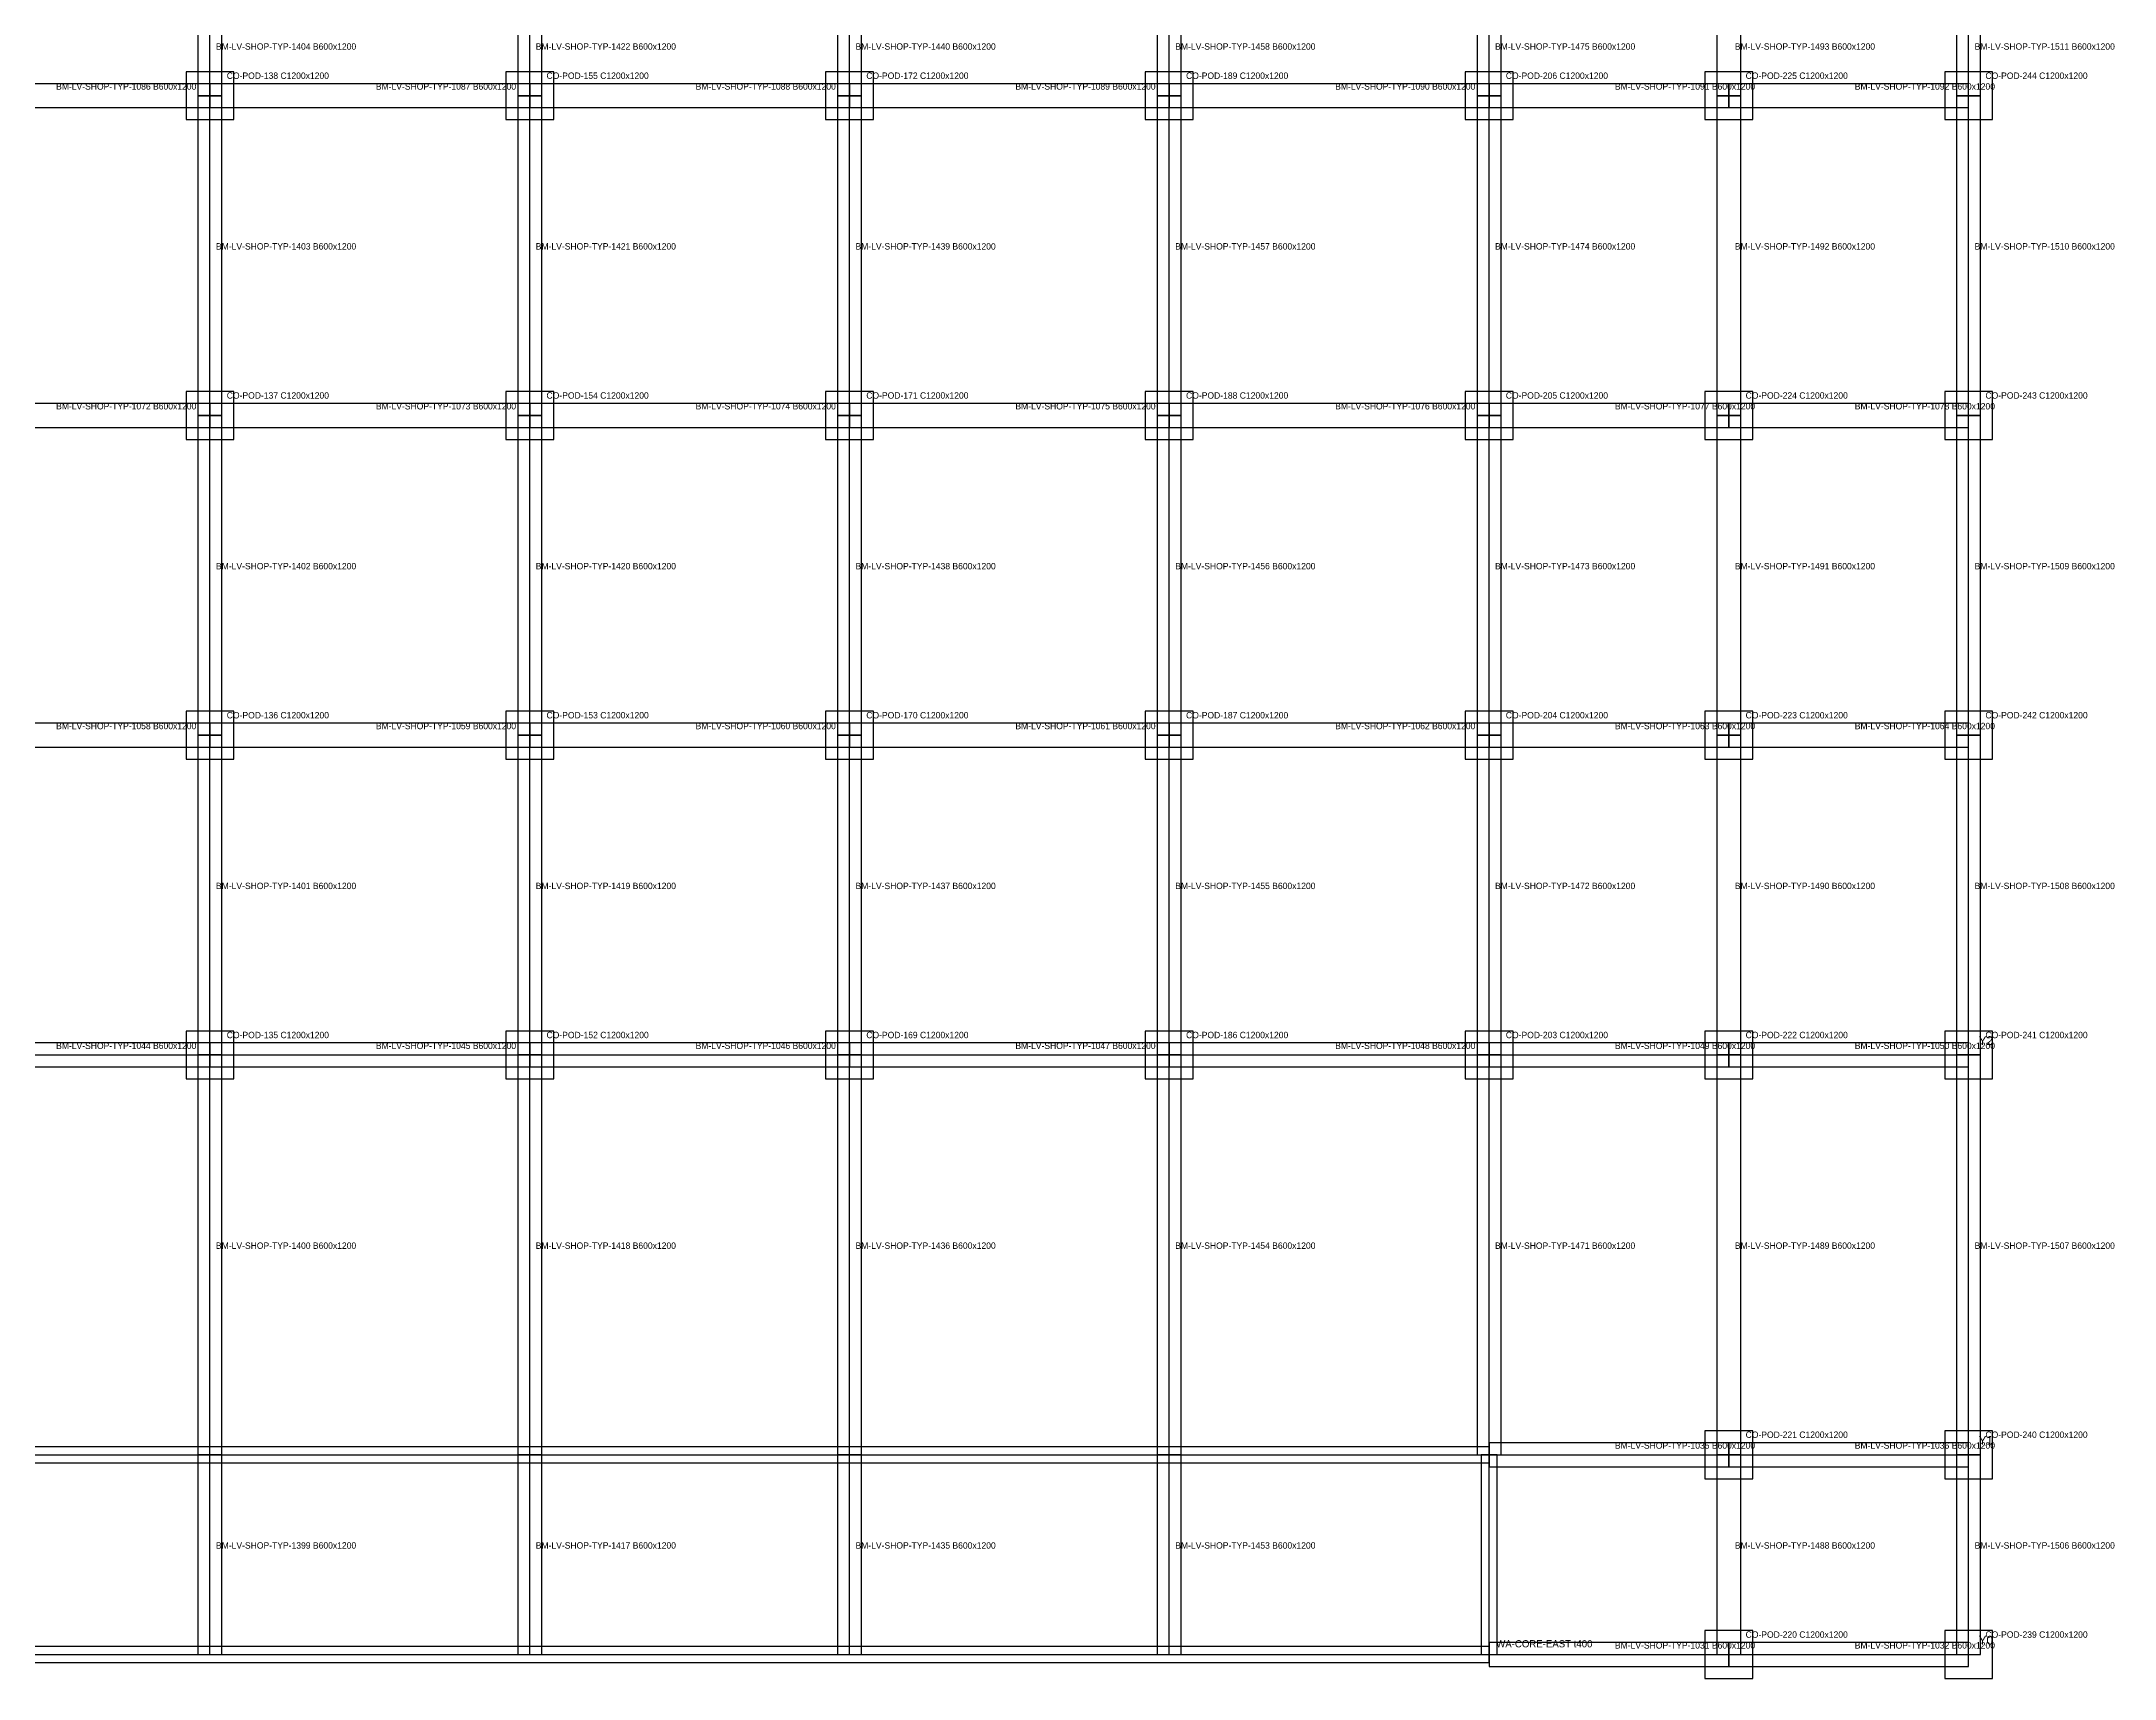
# Model space of a CAD drawing. Header units: millimetres. Extents: x -600 to 227101, y -254450 to 109948.
# Drawn here: x 55784 to 107650, y -127600 to -86644 of the extents above; entities that cross this region are included whole.
import ezdxf

# ---------------------------------------------------------------- set-up
doc = ezdxf.new("R2010")
doc.units = ezdxf.units.MM
for name, color, linetype in [('LV-SHOP-TYP_BEAM', 5, 'Continuous'), ('LV-SHOP-TYP_COLUMN', 1, 'Continuous'), ('LV-SHOP-TYP_GRID', 8, 'Continuous'), ('LV-SHOP-TYP_SLAB', 7, 'Continuous'), ('LV-SHOP-TYP_WALL', 3, 'Continuous'), ('TEXT', 7, 'Continuous')]:
    doc.layers.add(name, color=color, linetype=linetype)

msp = doc.modelspace()

# ---------------------------------------------------------------- linework, layer by layer
at = {"layer": 'LV-SHOP-TYP_BEAM'}
for points in [[(59700, -88000), (60300, -88000), (60300, -86000), (59700, -86000), (59700, -88000)], [(67700, -88000), (68300, -88000), (68300, -86000), (67700, -86000), (67700, -88000)], [(75700, -88000), (76300, -88000), (76300, -86000), (75700, -86000), (75700, -88000)], [(83700, -88000), (84300, -88000), (84300, -86000), (83700, -86000), (83700, -88000)], [(91700, -88000), (92300, -88000), (92300, -86000), (91700, -86000), (91700, -88000)], [(97700, -88000), (98300, -88000), (98300, -86000), (97700, -86000), (97700, -88000)], [(103700, -88000), (104300, -88000), (104300, -86000), (103700, -86000), (103700, -88000)], [(52000, -87700), (52000, -88300), (60000, -88300), (60000, -87700), (52000, -87700)], [(59700, -96000), (60300, -96000), (60300, -88000), (59700, -88000), (59700, -96000)], [(60000, -87700), (60000, -88300), (68000, -88300), (68000, -87700), (60000, -87700)], [(67700, -96000), (68300, -96000), (68300, -88000), (67700, -88000), (67700, -96000)], [(68000, -87700), (68000, -88300), (76000, -88300), (76000, -87700), (68000, -87700)], [(75700, -96000), (76300, -96000), (76300, -88000), (75700, -88000), (75700, -96000)], [(76000, -87700), (76000, -88300), (84000, -88300), (84000, -87700), (76000, -87700)], [(83700, -96000), (84300, -96000), (84300, -88000), (83700, -88000), (83700, -96000)], [(84000, -87700), (84000, -88300), (92000, -88300), (92000, -87700), (84000, -87700)], [(91700, -96000), (92300, -96000), (92300, -88000), (91700, -88000), (91700, -96000)], [(92000, -87700), (92000, -88300), (98000, -88300), (98000, -87700), (92000, -87700)], [(97700, -96000), (98300, -96000), (98300, -88000), (97700, -88000), (97700, -96000)], [(98000, -87700), (98000, -88300), (104000, -88300), (104000, -87700), (98000, -87700)], [(103700, -96000), (104300, -96000), (104300, -88000), (103700, -88000), (103700, -96000)], [(52000, -95700), (52000, -96300), (60000, -96300), (60000, -95700), (52000, -95700)], [(60000, -95700), (60000, -96300), (68000, -96300), (68000, -95700), (60000, -95700)], [(68000, -95700), (68000, -96300), (76000, -96300), (76000, -95700), (68000, -95700)], [(76000, -95700), (76000, -96300), (84000, -96300), (84000, -95700), (76000, -95700)], [(84000, -95700), (84000, -96300), (92000, -96300), (92000, -95700), (84000, -95700)], [(92000, -95700), (92000, -96300), (98000, -96300), (98000, -95700), (92000, -95700)], [(98000, -95700), (98000, -96300), (104000, -96300), (104000, -95700), (98000, -95700)], [(59700, -104000), (60300, -104000), (60300, -96000), (59700, -96000), (59700, -104000)], [(67700, -104000), (68300, -104000), (68300, -96000), (67700, -96000), (67700, -104000)], [(75700, -104000), (76300, -104000), (76300, -96000), (75700, -96000), (75700, -104000)], [(83700, -104000), (84300, -104000), (84300, -96000), (83700, -96000), (83700, -104000)], [(91700, -104000), (92300, -104000), (92300, -96000), (91700, -96000), (91700, -104000)], [(97700, -104000), (98300, -104000), (98300, -96000), (97700, -96000), (97700, -104000)], [(103700, -104000), (104300, -104000), (104300, -96000), (103700, -96000), (103700, -104000)], [(52000, -103700), (52000, -104300), (60000, -104300), (60000, -103700), (52000, -103700)], [(60000, -103700), (60000, -104300), (68000, -104300), (68000, -103700), (60000, -103700)], [(68000, -103700), (68000, -104300), (76000, -104300), (76000, -103700), (68000, -103700)], [(76000, -103700), (76000, -104300), (84000, -104300), (84000, -103700), (76000, -103700)], [(84000, -103700), (84000, -104300), (92000, -104300), (92000, -103700), (84000, -103700)], [(92000, -103700), (92000, -104300), (98000, -104300), (98000, -103700), (92000, -103700)], [(98000, -103700), (98000, -104300), (104000, -104300), (104000, -103700), (98000, -103700)], [(59700, -112000), (60300, -112000), (60300, -104000), (59700, -104000), (59700, -112000)], [(67700, -112000), (68300, -112000), (68300, -104000), (67700, -104000), (67700, -112000)], [(75700, -112000), (76300, -112000), (76300, -104000), (75700, -104000), (75700, -112000)], [(83700, -112000), (84300, -112000), (84300, -104000), (83700, -104000), (83700, -112000)], [(91700, -112000), (92300, -112000), (92300, -104000), (91700, -104000), (91700, -112000)], [(97700, -112000), (98300, -112000), (98300, -104000), (97700, -104000), (97700, -112000)], [(103700, -112000), (104300, -112000), (104300, -104000), (103700, -104000), (103700, -112000)], [(52000, -111700), (52000, -112300), (60000, -112300), (60000, -111700), (52000, -111700)], [(59700, -122000), (60300, -122000), (60300, -112000), (59700, -112000), (59700, -122000)], [(60000, -111700), (60000, -112300), (68000, -112300), (68000, -111700), (60000, -111700)], [(67700, -122000), (68300, -122000), (68300, -112000), (67700, -112000), (67700, -122000)], [(68000, -111700), (68000, -112300), (76000, -112300), (76000, -111700), (68000, -111700)], [(75700, -122000), (76300, -122000), (76300, -112000), (75700, -112000), (75700, -122000)], [(76000, -111700), (76000, -112300), (84000, -112300), (84000, -111700), (76000, -111700)], [(83700, -122000), (84300, -122000), (84300, -112000), (83700, -112000), (83700, -122000)], [(84000, -111700), (84000, -112300), (92000, -112300), (92000, -111700), (84000, -111700)], [(91700, -122000), (92300, -122000), (92300, -112000), (91700, -112000), (91700, -122000)], [(92000, -111700), (92000, -112300), (98000, -112300), (98000, -111700), (92000, -111700)], [(97700, -122000), (98300, -122000), (98300, -112000), (97700, -112000), (97700, -122000)], [(98000, -111700), (98000, -112300), (104000, -112300), (104000, -111700), (98000, -111700)], [(103700, -122000), (104300, -122000), (104300, -112000), (103700, -112000), (103700, -122000)], [(92000, -121700), (92000, -122300), (98000, -122300), (98000, -121700), (92000, -121700)], [(98000, -121700), (98000, -122300), (104000, -122300), (104000, -121700), (98000, -121700)], [(59700, -127000), (60300, -127000), (60300, -122000), (59700, -122000), (59700, -127000)], [(67700, -127000), (68300, -127000), (68300, -122000), (67700, -122000), (67700, -127000)], [(75700, -127000), (76300, -127000), (76300, -122000), (75700, -122000), (75700, -127000)], [(83700, -127000), (84300, -127000), (84300, -122000), (83700, -122000), (83700, -127000)], [(97700, -127000), (98300, -127000), (98300, -122000), (97700, -122000), (97700, -127000)], [(103700, -127000), (104300, -127000), (104300, -122000), (103700, -122000), (103700, -127000)], [(92000, -126700), (92000, -127300), (98000, -127300), (98000, -126700), (92000, -126700)], [(98000, -126700), (98000, -127300), (104000, -127300), (104000, -126700), (98000, -126700)]]:
    msp.add_lwpolyline(points, close=True, dxfattribs=at)
at = {"layer": 'LV-SHOP-TYP_COLUMN'}
for points in [[(59400, -88600), (60600, -88600), (60600, -87400), (59400, -87400), (59400, -88600)], [(67400, -88600), (68600, -88600), (68600, -87400), (67400, -87400), (67400, -88600)], [(75400, -88600), (76600, -88600), (76600, -87400), (75400, -87400), (75400, -88600)], [(83400, -88600), (84600, -88600), (84600, -87400), (83400, -87400), (83400, -88600)], [(91400, -88600), (92600, -88600), (92600, -87400), (91400, -87400), (91400, -88600)], [(97400, -88600), (98600, -88600), (98600, -87400), (97400, -87400), (97400, -88600)], [(103400, -88600), (104600, -88600), (104600, -87400), (103400, -87400), (103400, -88600)], [(59400, -96600), (60600, -96600), (60600, -95400), (59400, -95400), (59400, -96600)], [(67400, -96600), (68600, -96600), (68600, -95400), (67400, -95400), (67400, -96600)], [(75400, -96600), (76600, -96600), (76600, -95400), (75400, -95400), (75400, -96600)], [(83400, -96600), (84600, -96600), (84600, -95400), (83400, -95400), (83400, -96600)], [(91400, -96600), (92600, -96600), (92600, -95400), (91400, -95400), (91400, -96600)], [(97400, -96600), (98600, -96600), (98600, -95400), (97400, -95400), (97400, -96600)], [(103400, -96600), (104600, -96600), (104600, -95400), (103400, -95400), (103400, -96600)], [(59400, -104600), (60600, -104600), (60600, -103400), (59400, -103400), (59400, -104600)], [(67400, -104600), (68600, -104600), (68600, -103400), (67400, -103400), (67400, -104600)], [(75400, -104600), (76600, -104600), (76600, -103400), (75400, -103400), (75400, -104600)], [(83400, -104600), (84600, -104600), (84600, -103400), (83400, -103400), (83400, -104600)], [(91400, -104600), (92600, -104600), (92600, -103400), (91400, -103400), (91400, -104600)], [(97400, -104600), (98600, -104600), (98600, -103400), (97400, -103400), (97400, -104600)], [(103400, -104600), (104600, -104600), (104600, -103400), (103400, -103400), (103400, -104600)], [(59400, -112600), (60600, -112600), (60600, -111400), (59400, -111400), (59400, -112600)], [(67400, -112600), (68600, -112600), (68600, -111400), (67400, -111400), (67400, -112600)], [(75400, -112600), (76600, -112600), (76600, -111400), (75400, -111400), (75400, -112600)], [(83400, -112600), (84600, -112600), (84600, -111400), (83400, -111400), (83400, -112600)], [(91400, -112600), (92600, -112600), (92600, -111400), (91400, -111400), (91400, -112600)], [(97400, -112600), (98600, -112600), (98600, -111400), (97400, -111400), (97400, -112600)], [(103400, -112600), (104600, -112600), (104600, -111400), (103400, -111400), (103400, -112600)], [(97400, -122600), (98600, -122600), (98600, -121400), (97400, -121400), (97400, -122600)], [(103400, -122600), (104600, -122600), (104600, -121400), (103400, -121400), (103400, -122600)], [(97400, -127600), (98600, -127600), (98600, -126400), (97400, -126400), (97400, -127600)], [(103400, -127600), (104600, -127600), (104600, -126400), (103400, -126400), (103400, -127600)]]:
    msp.add_lwpolyline(points, close=True, dxfattribs=at)
at = {"layer": 'LV-SHOP-TYP_GRID'}
for points in [[(60000, -127000), (60000, -25000)], [(68000, -127000), (68000, -25000)], [(76000, -127000), (76000, -25000)], [(84000, -127000), (84000, -25000)], [(92000, -127000), (92000, -25000)], [(104000, -127000), (104000, -25000)], [(0, -112000), (104000, -112000)], [(0, -122000), (104000, -122000)], [(0, -127000), (104000, -127000)]]:
    msp.add_lwpolyline(points, dxfattribs=at)
at = {"layer": 'LV-SHOP-TYP_SLAB'}
msp.add_lwpolyline([(0, -127000), (104000, -127000), (104000, -25000), (0, -25000), (0, -127000)], close=True, dxfattribs=at)
at = {"layer": 'LV-SHOP-TYP_WALL'}
for points in [[(12000, -121800), (12000, -122200), (92000, -122200), (92000, -121800), (12000, -121800)], [(91800, -127000), (92200, -127000), (92200, -122000), (91800, -122000), (91800, -127000)], [(12000, -126800), (12000, -127200), (92000, -127200), (92000, -126800), (12000, -126800)]]:
    msp.add_lwpolyline(points, close=True, dxfattribs=at)

# ---------------------------------------------------------------- texts
at = {"layer": 'TEXT'}
for s, height, p in [('BM-LV-SHOP-TYP-1404 B600x1200', 160, (60150, -86850)), ('BM-LV-SHOP-TYP-1422 B600x1200', 160, (68150, -86850)), ('BM-LV-SHOP-TYP-1440 B600x1200', 160, (76150, -86850)), ('BM-LV-SHOP-TYP-1458 B600x1200', 160, (84150, -86850)), ('BM-LV-SHOP-TYP-1475 B600x1200', 160, (92150, -86850)), ('BM-LV-SHOP-TYP-1493 B600x1200', 160, (98150, -86850)), ('BM-LV-SHOP-TYP-1511 B600x1200', 160, (104150, -86850)), ('CO-POD-138 C1200x1200', 160, (60420, -87580)), ('CO-POD-155 C1200x1200', 160, (68420, -87580)), ('CO-POD-172 C1200x1200', 160, (76420, -87580)), ('CO-POD-189 C1200x1200', 160, (84420, -87580)), ('CO-POD-206 C1200x1200', 160, (92420, -87580)), ('CO-POD-225 C1200x1200', 160, (98420, -87580)), ('CO-POD-244 C1200x1200', 160, (104420, -87580)), ('BM-LV-SHOP-TYP-1086 B600x1200', 160, (56150, -87850)), ('BM-LV-SHOP-TYP-1087 B600x1200', 160, (64150, -87850)), ('BM-LV-SHOP-TYP-1088 B600x1200', 160, (72150, -87850)), ('BM-LV-SHOP-TYP-1089 B600x1200', 160, (80150, -87850)), ('BM-LV-SHOP-TYP-1090 B600x1200', 160, (88150, -87850)), ('BM-LV-SHOP-TYP-1091 B600x1200', 160, (95150, -87850)), ('BM-LV-SHOP-TYP-1092 B600x1200', 160, (101150, -87850)), ('BM-LV-SHOP-TYP-1403 B600x1200', 160, (60150, -91850)), ('BM-LV-SHOP-TYP-1421 B600x1200', 160, (68150, -91850)), ('BM-LV-SHOP-TYP-1439 B600x1200', 160, (76150, -91850)), ('BM-LV-SHOP-TYP-1457 B600x1200', 160, (84150, -91850)), ('BM-LV-SHOP-TYP-1474 B600x1200', 160, (92150, -91850)), ('BM-LV-SHOP-TYP-1492 B600x1200', 160, (98150, -91850)), ('BM-LV-SHOP-TYP-1510 B600x1200', 160, (104150, -91850)), ('CO-POD-137 C1200x1200', 160, (60420, -95580)), ('CO-POD-154 C1200x1200', 160, (68420, -95580)), ('CO-POD-171 C1200x1200', 160, (76420, -95580)), ('CO-POD-188 C1200x1200', 160, (84420, -95580)), ('CO-POD-205 C1200x1200', 160, (92420, -95580)), ('CO-POD-224 C1200x1200', 160, (98420, -95580)), ('CO-POD-243 C1200x1200', 160, (104420, -95580)), ('BM-LV-SHOP-TYP-1072 B600x1200', 160, (56150, -95850)), ('BM-LV-SHOP-TYP-1073 B600x1200', 160, (64150, -95850)), ('BM-LV-SHOP-TYP-1074 B600x1200', 160, (72150, -95850)), ('BM-LV-SHOP-TYP-1075 B600x1200', 160, (80150, -95850)), ('BM-LV-SHOP-TYP-1076 B600x1200', 160, (88150, -95850)), ('BM-LV-SHOP-TYP-1077 B600x1200', 160, (95150, -95850)), ('BM-LV-SHOP-TYP-1078 B600x1200', 160, (101150, -95850)), ('BM-LV-SHOP-TYP-1402 B600x1200', 160, (60150, -99850)), ('BM-LV-SHOP-TYP-1420 B600x1200', 160, (68150, -99850)), ('BM-LV-SHOP-TYP-1438 B600x1200', 160, (76150, -99850)), ('BM-LV-SHOP-TYP-1456 B600x1200', 160, (84150, -99850)), ('BM-LV-SHOP-TYP-1473 B600x1200', 160, (92150, -99850)), ('BM-LV-SHOP-TYP-1491 B600x1200', 160, (98150, -99850)), ('BM-LV-SHOP-TYP-1509 B600x1200', 160, (104150, -99850)), ('BM-LV-SHOP-TYP-1058 B600x1200', 160, (56150, -103850)), ('CO-POD-136 C1200x1200', 160, (60420, -103580)), ('BM-LV-SHOP-TYP-1059 B600x1200', 160, (64150, -103850)), ('CO-POD-153 C1200x1200', 160, (68420, -103580)), ('BM-LV-SHOP-TYP-1060 B600x1200', 160, (72150, -103850)), ('CO-POD-170 C1200x1200', 160, (76420, -103580)), ('BM-LV-SHOP-TYP-1061 B600x1200', 160, (80150, -103850)), ('CO-POD-187 C1200x1200', 160, (84420, -103580)), ('BM-LV-SHOP-TYP-1062 B600x1200', 160, (88150, -103850)), ('CO-POD-204 C1200x1200', 160, (92420, -103580)), ('BM-LV-SHOP-TYP-1063 B600x1200', 160, (95150, -103850)), ('CO-POD-223 C1200x1200', 160, (98420, -103580)), ('BM-LV-SHOP-TYP-1064 B600x1200', 160, (101150, -103850)), ('CO-POD-242 C1200x1200', 160, (104420, -103580)), ('BM-LV-SHOP-TYP-1401 B600x1200', 160, (60150, -107850)), ('BM-LV-SHOP-TYP-1419 B600x1200', 160, (68150, -107850)), ('BM-LV-SHOP-TYP-1437 B600x1200', 160, (76150, -107850)), ('BM-LV-SHOP-TYP-1455 B600x1200', 160, (84150, -107850)), ('BM-LV-SHOP-TYP-1472 B600x1200', 160, (92150, -107850)), ('BM-LV-SHOP-TYP-1490 B600x1200', 160, (98150, -107850)), ('BM-LV-SHOP-TYP-1508 B600x1200', 160, (104150, -107850)), ('CO-POD-135 C1200x1200', 160, (60420, -111580)), ('CO-POD-152 C1200x1200', 160, (68420, -111580)), ('CO-POD-169 C1200x1200', 160, (76420, -111580)), ('CO-POD-186 C1200x1200', 160, (84420, -111580)), ('CO-POD-203 C1200x1200', 160, (92420, -111580)), ('CO-POD-222 C1200x1200', 160, (98420, -111580)), ('CO-POD-241 C1200x1200', 160, (104420, -111580)), ('BM-LV-SHOP-TYP-1044 B600x1200', 160, (56150, -111850)), ('BM-LV-SHOP-TYP-1045 B600x1200', 160, (64150, -111850)), ('BM-LV-SHOP-TYP-1046 B600x1200', 160, (72150, -111850)), ('BM-LV-SHOP-TYP-1047 B600x1200', 160, (80150, -111850)), ('BM-LV-SHOP-TYP-1048 B600x1200', 160, (88150, -111850)), ('BM-LV-SHOP-TYP-1049 B600x1200', 160, (95150, -111850)), ('BM-LV-SHOP-TYP-1050 B600x1200', 160, (101150, -111850)), ('Y2', 220, (104250, -111750)), ('BM-LV-SHOP-TYP-1400 B600x1200', 160, (60150, -116850)), ('BM-LV-SHOP-TYP-1418 B600x1200', 160, (68150, -116850)), ('BM-LV-SHOP-TYP-1436 B600x1200', 160, (76150, -116850)), ('BM-LV-SHOP-TYP-1454 B600x1200', 160, (84150, -116850)), ('BM-LV-SHOP-TYP-1471 B600x1200', 160, (92150, -116850)), ('BM-LV-SHOP-TYP-1489 B600x1200', 160, (98150, -116850)), ('BM-LV-SHOP-TYP-1507 B600x1200', 160, (104150, -116850)), ('BM-LV-SHOP-TYP-1035 B600x1200', 160, (95150, -121850)), ('CO-POD-221 C1200x1200', 160, (98420, -121580)), ('BM-LV-SHOP-TYP-1036 B600x1200', 160, (101150, -121850)), ('Y1', 220, (104250, -121750)), ('CO-POD-240 C1200x1200', 160, (104420, -121580)), ('BM-LV-SHOP-TYP-1399 B600x1200', 160, (60150, -124350)), ('BM-LV-SHOP-TYP-1417 B600x1200', 160, (68150, -124350)), ('BM-LV-SHOP-TYP-1435 B600x1200', 160, (76150, -124350)), ('BM-LV-SHOP-TYP-1453 B600x1200', 160, (84150, -124350)), ('BM-LV-SHOP-TYP-1488 B600x1200', 160, (98150, -124350)), ('BM-LV-SHOP-TYP-1506 B600x1200', 160, (104150, -124350)), ('CO-POD-220 C1200x1200', 160, (98420, -126580)), ('Y0', 220, (104250, -126750)), ('CO-POD-239 C1200x1200', 160, (104420, -126580)), ('WA-CORE-EAST t400', 180, (92180, -126820)), ('BM-LV-SHOP-TYP-1031 B600x1200', 160, (95150, -126850)), ('BM-LV-SHOP-TYP-1032 B600x1200', 160, (101150, -126850))]:
    msp.add_text(s, height=height, dxfattribs=at).set_placement(p)

doc.saveas('drawing.dxf')
